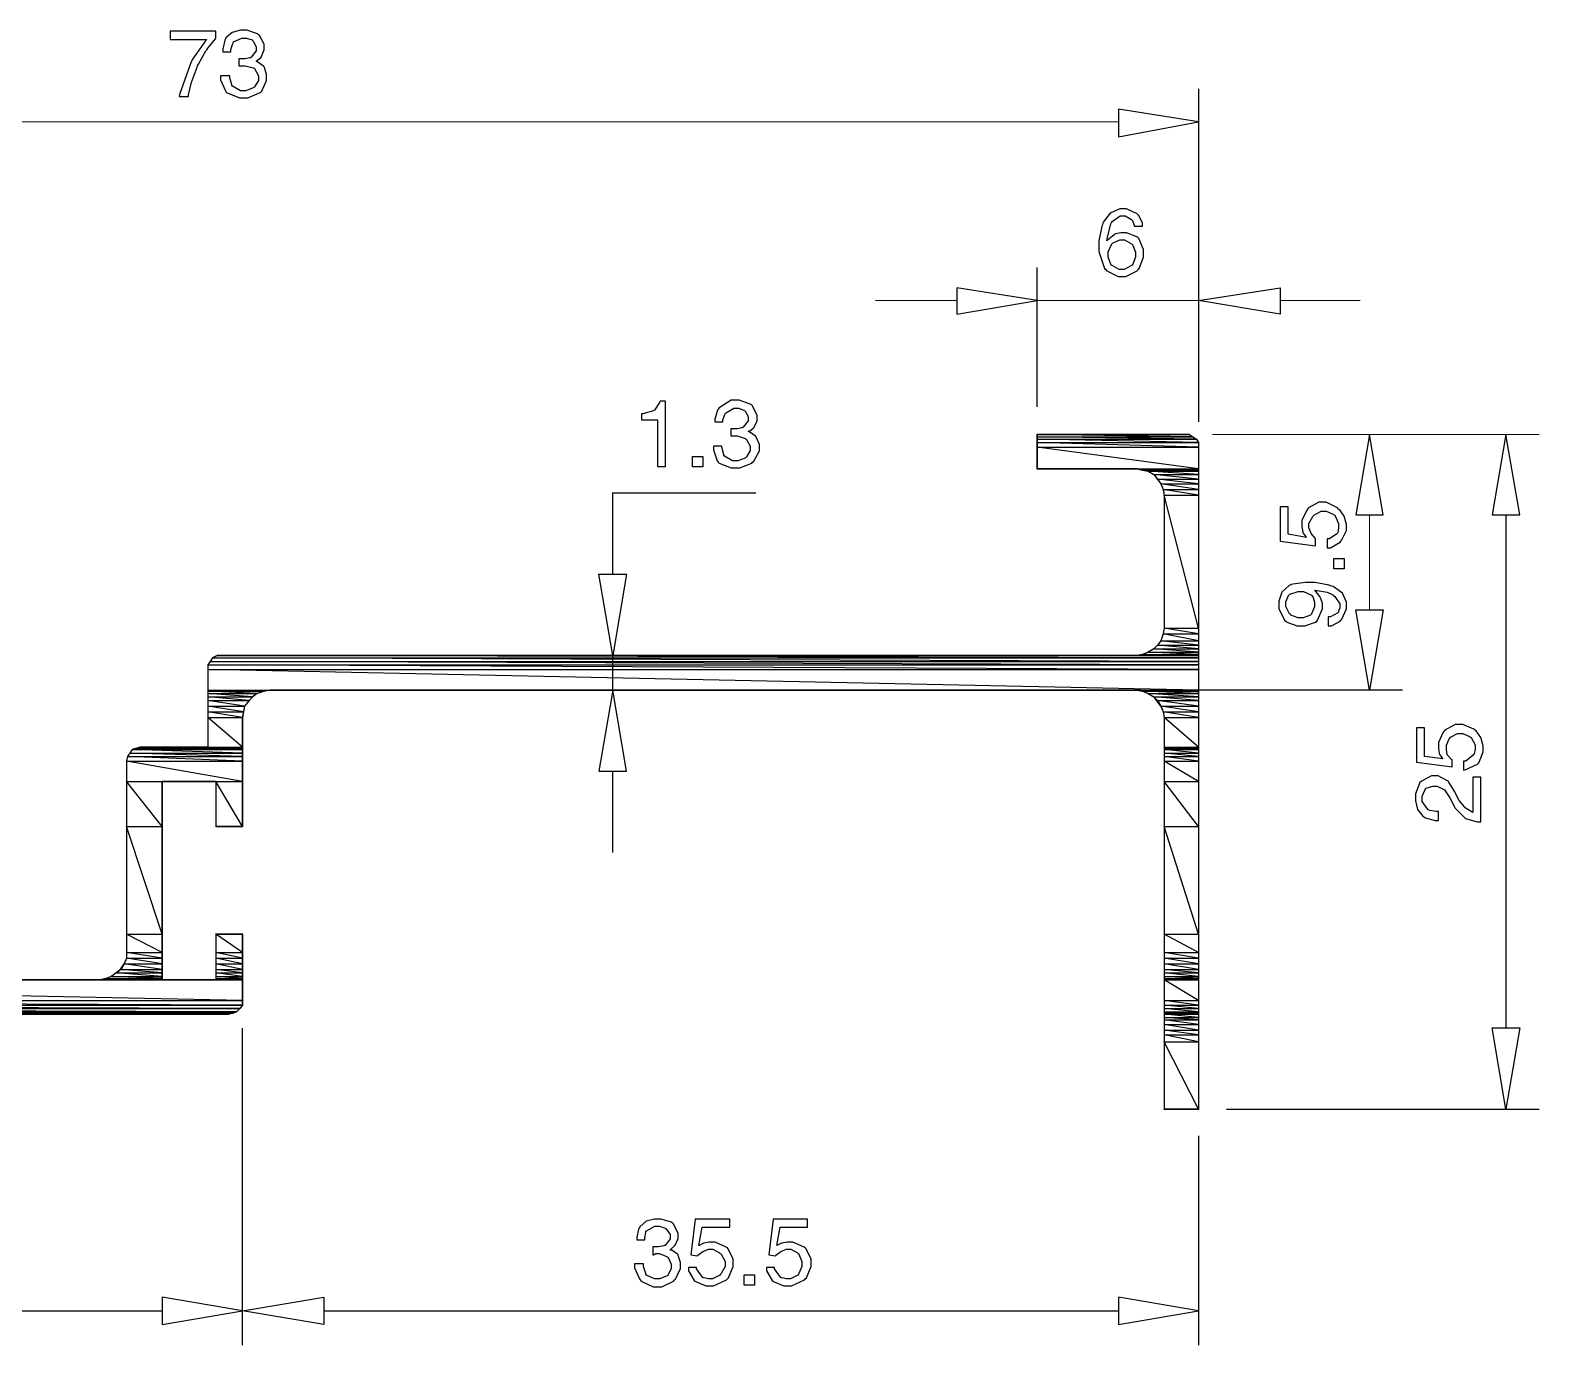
# Model space of a CAD drawing. Extents: x 0 to 8.2, y 0 to 11.7.
# Drawn here: x 2.401 to 4.598, y 2.13 to 4.046 of the extents above; entities that cross this region are included whole.
import ezdxf

# ---------------------------------------------------------------- set-up
doc = ezdxf.new("R2010")
doc.units = 0
doc.layers.get('0').update_dxf_attribs({"linetype": 'CONTINUOUS'})

msp = doc.modelspace()

# ---------------------------------------------------------------- linework, layer by layer
at = {"color": 0}
for points in [[(2.60428, 4.0446), (2.60428, 4.03282), (2.65771, 4.03282), (2.65603, 4.03076), (2.63926, 4.00743), (2.63758, 4.0045), (2.6351, 3.99994), (2.61843, 3.9541), (2.61762, 3.94949), (2.63092, 3.94949), (2.63129, 3.95199), (2.63553, 3.97032), (2.63596, 3.97114), (2.63633, 3.97282), (2.6435, 3.9924), (2.64438, 3.99447), (2.64561, 3.99658), (2.65647, 4.01617), (2.65771, 4.01779), (2.65935, 4.01992), (2.67019, 4.03369), (2.67106, 4.0345), (2.67106, 4.0446), (2.60428, 4.0446)], [(2.71115, 3.94781), (2.71739, 3.94781), (2.73449, 3.95492), (2.73617, 3.95617), (2.73779, 3.95742), (2.74447, 3.97271), (2.74447, 3.97781), (2.74447, 3.98161), (2.74197, 3.99203), (2.74115, 3.99283), (2.74029, 3.99371), (2.73074, 4.00076), (2.72949, 4.00114), (2.73031, 4.00157), (2.73574, 4.00575), (2.73617, 4.00613), (2.73699, 4.007), (2.74115, 4.01764), (2.74115, 4.02115), (2.74115, 4.02576), (2.73443, 4.03836), (2.73281, 4.03961), (2.73156, 4.04085), (2.71625, 4.04622), (2.71115, 4.04622), (2.70697, 4.04622), (2.69456, 4.04269), (2.6856, 4.03494), (2.68435, 4.03282), (2.68392, 4.03157), (2.68104, 4.01878), (2.68104, 4.01449), (2.69271, 4.01449), (2.69271, 4.01785), (2.69558, 4.02701), (2.69601, 4.02783), (2.6964, 4.02908), (2.70871, 4.0345), (2.71283, 4.0345), (2.71571, 4.0345), (2.72364, 4.03201), (2.7245, 4.03114), (2.72532, 4.03033), (2.72949, 4.02219), (2.72949, 4.01947), (2.72949, 4.01617), (2.72239, 4.007), (2.72114, 4.00613), (2.72026, 4.00575), (2.71343, 4.0045), (2.71115, 4.0045), (2.71029, 4.0045), (2.70779, 4.0045), (2.70779, 4.0045), (2.70692, 4.0045), (2.70497, 4.0045), (2.70437, 4.0045), (2.70437, 3.99447), (2.70437, 3.99447), (2.70606, 3.99447), (2.70606, 3.99447), (2.70688, 3.99447), (2.70882, 3.99447), (2.70947, 3.99447), (2.7136, 3.99447), (2.72526, 3.9916), (2.72613, 3.99115), (2.72694, 3.99035), (2.73281, 3.97971), (2.73281, 3.97613), (2.73281, 3.97282), (2.72738, 3.96371), (2.72613, 3.96283), (2.72526, 3.96203), (2.71468, 3.95779), (2.71115, 3.95779), (2.70692, 3.95779), (2.69521, 3.9649), (2.69439, 3.96615), (2.69396, 3.96701), (2.69103, 3.9764), (2.69103, 3.97949), (2.67774, 3.97949), (2.67774, 3.97368), (2.68479, 3.95785), (2.68604, 3.95617), (2.68728, 3.95492), (2.70518, 3.94781), (2.71115, 3.94781)], [(3.98492, 3.93104), (3.98492, 3.89106), (4.10167, 3.91271), (3.98492, 3.93104)], [(3.99154, 3.78592), (3.98682, 3.78592), (3.97271, 3.77989), (3.96272, 3.76639), (3.96149, 3.76258), (3.96061, 3.76053), (3.95643, 3.73953), (3.95643, 3.73247), (3.95643, 3.72374), (3.96479, 3.69917), (3.96647, 3.69749), (3.9681, 3.69586), (3.98443, 3.6875), (3.9899, 3.6875), (3.99571, 3.6875), (4.01199, 3.69586), (4.01324, 3.69749), (4.01486, 3.69917), (4.02154, 3.71544), (4.02154, 3.72081), (4.02154, 3.72667), (4.01449, 3.74289), (4.01324, 3.74414), (4.01156, 3.74544), (3.99653, 3.75082), (3.99154, 3.75082), (3.98861, 3.75082), (3.98063, 3.74962), (3.97982, 3.74918), (3.97851, 3.74837), (3.96892, 3.7404), (3.9681, 3.73915), (3.96847, 3.74208), (3.9739, 3.76426), (3.97478, 3.76594), (3.97601, 3.76764), (3.98763, 3.77593), (3.99154, 3.77593), (3.99485, 3.77593), (4.00401, 3.77051), (4.00489, 3.76926), (4.00526, 3.76888), (4.00782, 3.76172), (4.00825, 3.76085), (4.01992, 3.76085), (4.01992, 3.76508), (4.01449, 3.77636), (4.01324, 3.77761), (4.01237, 3.77886), (3.99675, 3.78592), (3.99154, 3.78592)], [(3.9899, 3.69749), (3.98611, 3.69749), (3.97601, 3.70335), (3.97478, 3.70415), (3.9739, 3.7054), (3.96978, 3.71576), (3.96978, 3.71918), (3.96978, 3.72336), (3.97521, 3.73503), (3.97646, 3.73583), (3.97726, 3.73671), (3.98671, 3.74083), (3.9899, 3.74083), (3.99365, 3.74083), (4.00401, 3.73503), (4.00489, 3.73415), (4.00569, 3.73292), (4.00988, 3.72265), (4.00988, 3.71918), (4.00988, 3.71544), (4.00569, 3.7054), (4.00489, 3.70415), (4.00401, 3.70335), (3.99343, 3.69749), (3.9899, 3.69749)], [(3.74946, 3.67085), (3.74946, 3.63238), (3.86637, 3.6524), (3.74946, 3.67085)], [(4.22021, 3.67085), (4.22021, 3.63238), (4.10167, 3.6524), (4.22021, 3.67085)], [(3.31375, 3.47885), (3.31375, 3.41054), (3.32542, 3.41054), (3.32542, 3.50564), (3.31706, 3.50564), (3.31662, 3.50401), (3.30957, 3.49274), (3.30875, 3.49229), (3.30789, 3.49192), (3.29249, 3.48762), (3.29042, 3.48719), (3.29042, 3.47885), (3.31375, 3.47885)], [(3.42731, 3.40886), (3.43354, 3.40886), (3.45101, 3.41558), (3.45231, 3.41721), (3.45394, 3.41846), (3.46229, 3.43375), (3.46229, 3.43886), (3.46229, 3.4426), (3.45811, 3.45258), (3.45731, 3.45383), (3.45643, 3.45469), (3.44689, 3.46181), (3.44564, 3.46218), (3.44769, 3.46218), (3.45307, 3.46636), (3.45394, 3.46718), (3.45475, 3.46804), (3.45899, 3.47743), (3.45899, 3.48053), (3.45899, 3.48557), (3.45188, 3.4994), (3.45063, 3.50065), (3.44894, 3.50151), (3.43267, 3.50726), (3.42731, 3.50726), (3.42101, 3.50726), (3.40343, 3.4961), (3.40218, 3.49397), (3.40132, 3.49274), (3.39719, 3.47987), (3.39719, 3.47553), (3.40896, 3.47553), (3.40896, 3.47846), (3.41183, 3.48639), (3.41228, 3.48719), (3.41308, 3.4885), (3.42497, 3.49561), (3.42899, 3.49561), (3.43186, 3.49561), (3.43978, 3.49274), (3.44065, 3.49229), (3.44146, 3.49149), (3.44564, 3.48329), (3.44564, 3.48053), (3.44564, 3.47721), (3.43853, 3.46804), (3.43728, 3.46718), (3.43685, 3.46679), (3.42969, 3.4655), (3.42731, 3.4655), (3.42643, 3.4655), (3.42453, 3.4655), (3.42393, 3.4655), (3.42393, 3.4655), (3.42144, 3.4655), (3.42063, 3.4655), (3.42063, 3.45551), (3.42144, 3.45551), (3.42329, 3.45551), (3.42393, 3.45551), (3.42393, 3.45551), (3.42563, 3.45551), (3.42563, 3.45551), (3.42974, 3.45551), (3.4414, 3.45139), (3.44228, 3.45053), (3.44353, 3.45014), (3.44894, 3.44043), (3.44894, 3.43718), (3.44894, 3.43386), (3.44353, 3.42469), (3.44228, 3.42383), (3.4414, 3.42301), (3.43083, 3.41883), (3.42731, 3.41883), (3.42312, 3.41883), (3.41146, 3.42594), (3.41064, 3.42719), (3.41021, 3.42763), (3.40761, 3.43892), (3.40717, 3.44054), (3.39551, 3.44054), (3.39551, 3.43474), (3.40093, 3.41889), (3.40218, 3.41721), (3.40343, 3.41558), (3.42133, 3.40886), (3.42731, 3.40886)], [(3.86637, 3.45719), (4.08165, 3.45719), (3.86637, 3.45719)], [(3.86637, 3.45719), (3.86637, 3.45719), (4.08832, 3.45719), (3.86637, 3.45719)], [(3.86637, 3.45719), (4.08165, 3.45719), (4.08832, 3.45719), (3.86637, 3.45719)], [(3.86637, 3.45719), (3.86637, 3.45383), (4.09332, 3.45383), (3.86637, 3.45719)], [(3.86637, 3.45719), (4.08832, 3.45719), (4.09332, 3.45383), (3.86637, 3.45719)], [(3.86637, 3.45383), (3.86637, 3.45053), (4.09831, 3.45053), (3.86637, 3.45383)], [(3.86637, 3.45383), (4.09332, 3.45383), (4.09831, 3.45053), (3.86637, 3.45383)], [(3.86637, 3.45053), (3.86637, 3.44553), (4.10167, 3.44553), (3.86637, 3.45053)], [(3.86637, 3.45053), (4.09831, 3.45053), (4.10167, 3.44553), (3.86637, 3.45053)], [(4.3304, 3.34044), (4.3705, 3.34044), (4.35042, 3.45719), (4.3304, 3.34044)], [(4.52908, 3.34044), (4.56917, 3.34044), (4.54904, 3.45719), (4.52908, 3.34044)], [(3.86637, 3.44553), (3.86637, 3.43886), (4.10167, 3.43886), (3.86637, 3.44553)], [(3.86637, 3.44553), (4.10167, 3.44553), (4.10167, 3.43886), (3.86637, 3.44553)], [(3.86637, 3.43886), (3.86637, 3.40717), (4.10167, 3.40717), (3.86637, 3.43886)], [(3.86637, 3.43886), (4.10167, 3.43886), (4.10167, 3.40717), (3.86637, 3.43886)], [(3.36501, 3.42503), (3.37999, 3.42503), (3.37999, 3.41), (3.36501, 3.41), (3.36501, 3.42503)], [(3.86637, 3.40717), (4.01156, 3.40717), (3.86637, 3.40717)], [(4.01156, 3.40717), (4.01992, 3.40554), (4.10167, 3.40554), (4.01156, 3.40717)], [(4.01156, 3.40717), (4.10167, 3.40717), (4.10167, 3.40554), (4.01156, 3.40717)], [(4.01992, 3.40554), (4.02821, 3.40386), (4.10167, 3.40386), (4.01992, 3.40554)], [(4.01992, 3.40554), (4.10167, 3.40554), (4.10167, 3.40386), (4.01992, 3.40554)], [(4.02821, 3.40386), (4.03657, 3.39887), (4.10167, 3.39887), (4.02821, 3.40386)], [(4.02821, 3.40386), (4.10167, 3.40386), (4.10167, 3.39887), (4.02821, 3.40386)], [(4.03657, 3.39887), (4.04156, 3.39208), (4.10167, 3.39208), (4.03657, 3.39887)], [(4.03657, 3.39887), (4.10167, 3.39887), (4.10167, 3.39208), (4.03657, 3.39887)], [(4.04156, 3.39208), (4.04665, 3.38542), (4.10167, 3.38542), (4.04156, 3.39208)], [(4.04156, 3.39208), (4.10167, 3.39208), (4.10167, 3.38542), (4.04156, 3.39208)], [(4.04665, 3.38542), (4.05003, 3.37706), (4.10167, 3.37706), (4.04665, 3.38542)], [(4.04665, 3.38542), (4.10167, 3.38542), (4.10167, 3.37706), (4.04665, 3.38542)], [(4.05003, 3.37706), (4.05165, 3.36876), (4.10167, 3.36876), (4.05003, 3.37706)], [(4.05003, 3.37706), (4.10167, 3.37706), (4.10167, 3.36876), (4.05003, 3.37706)], [(4.05165, 3.36876), (4.05165, 3.17518), (4.10167, 3.17518), (4.05165, 3.36876)], [(4.05165, 3.36876), (4.10167, 3.36876), (4.10167, 3.17518), (4.05165, 3.36876)], [(4.28863, 3.29199), (4.29362, 3.29199), (4.30789, 3.30035), (4.30875, 3.30197), (4.31, 3.30371), (4.31706, 3.31754), (4.31706, 3.3221), (4.31706, 3.32622), (4.31369, 3.33854), (4.30701, 3.3475), (4.30539, 3.34874), (4.30371, 3.35042), (4.28738, 3.35872), (4.28196, 3.35872), (4.27653, 3.35872), (4.26156, 3.35042), (4.26031, 3.34874), (4.25906, 3.34711), (4.25196, 3.33214), (4.25196, 3.3271), (4.25196, 3.32379), (4.25319, 3.31461), (4.25364, 3.31375), (4.25401, 3.31338), (4.25819, 3.30794), (4.25863, 3.30707), (4.23188, 3.31207), (4.23188, 3.35211), (4.22021, 3.35211), (4.22021, 3.30197), (4.27197, 3.29531), (4.27197, 3.30539), (4.27111, 3.30626), (4.26568, 3.31293), (4.26531, 3.31375), (4.26486, 3.31461), (4.26199, 3.32146), (4.26199, 3.32374), (4.26199, 3.32753), (4.26779, 3.33794), (4.26867, 3.33876), (4.26947, 3.34), (4.28006, 3.34543), (4.28364, 3.34543), (4.28738, 3.34543), (4.29736, 3.34131), (4.29867, 3.34044), (4.29992, 3.33963), (4.30539, 3.32775), (4.30539, 3.32374), (4.30539, 3.32124), (4.30414, 3.31461), (4.30376, 3.31375), (4.3029, 3.3125), (4.29215, 3.30539), (4.28863, 3.30539), (4.28863, 3.29199)], [(4.29833, 3.27669), (4.31332, 3.27669), (4.31332, 3.26167), (4.29833, 3.26167), (4.29833, 3.27669)], [(3.22863, 3.25364), (3.26867, 3.25364), (3.24864, 3.13519), (3.22863, 3.25364)], [(4.29031, 3.17854), (4.29492, 3.17854), (4.30751, 3.1856), (4.30875, 3.18685), (4.31, 3.18815), (4.31706, 3.20344), (4.31706, 3.20856), (4.31706, 3.21294), (4.31099, 3.22597), (4.29736, 3.23574), (4.29362, 3.23699), (4.2915, 3.23785), (4.27061, 3.24197), (4.26367, 3.24197), (4.257, 3.24197), (4.23861, 3.23953), (4.23699, 3.23867), (4.23361, 3.23742), (4.22271, 3.22765), (4.21853, 3.21463), (4.21853, 3.21024), (4.21853, 3.204), (4.22683, 3.1869), (4.22851, 3.18522), (4.23014, 3.18397), (4.24528, 3.17854), (4.25032, 3.17854), (4.25613, 3.17854), (4.27197, 3.18397), (4.27365, 3.18522), (4.2749, 3.1869), (4.28196, 3.20318), (4.28196, 3.20856), (4.28196, 3.21153), (4.27903, 3.21951), (4.27865, 3.22032), (4.27821, 3.22157), (4.27111, 3.22993), (4.27029, 3.23031), (4.27403, 3.22993), (4.28885, 3.22743), (4.29779, 3.22325), (4.29867, 3.222), (4.29992, 3.22119), (4.30707, 3.21044), (4.30707, 3.20688), (4.30707, 3.20481), (4.30539, 3.20014), (4.30539, 3.19857), (4.30453, 3.19732), (4.29383, 3.19189), (4.29031, 3.19189), (4.29031, 3.17854)], [(4.27029, 3.21024), (4.27029, 3.20649), (4.26611, 3.19607), (4.26531, 3.19521), (4.26443, 3.19439), (4.25385, 3.19021), (4.25032, 3.19021), (4.24653, 3.19021), (4.23606, 3.19439), (4.23519, 3.19521), (4.23394, 3.19607), (4.22851, 3.20671), (4.22851, 3.21024), (4.22851, 3.2136), (4.23269, 3.22282), (4.23356, 3.22364), (4.23438, 3.2245), (4.24631, 3.22863), (4.25032, 3.22863), (4.25444, 3.22863), (4.26611, 3.22325), (4.26699, 3.222), (4.26779, 3.22119), (4.27029, 3.213), (4.27029, 3.21024)], [(4.3304, 3.20188), (4.3705, 3.20188), (4.35042, 3.08512), (4.3304, 3.20188)], [(4.05003, 3.16689), (4.04665, 3.1569), (4.10167, 3.1569), (4.05003, 3.16689)], [(4.05165, 3.17518), (4.05003, 3.16689), (4.10167, 3.16689), (4.05165, 3.17518)], [(4.05003, 3.16689), (4.10167, 3.16689), (4.10167, 3.1569), (4.05003, 3.16689)], [(4.05165, 3.17518), (4.10167, 3.17518), (4.10167, 3.16689), (4.05165, 3.17518)], [(4.03657, 3.14518), (4.02821, 3.14019), (4.10167, 3.14019), (4.03657, 3.14518)], [(4.04156, 3.15022), (4.03657, 3.14518), (4.10167, 3.14518), (4.04156, 3.15022)], [(4.03657, 3.14518), (4.10167, 3.14518), (4.10167, 3.14019), (4.03657, 3.14518)], [(4.04665, 3.1569), (4.04156, 3.15022), (4.10167, 3.15022), (4.04665, 3.1569)], [(4.04156, 3.15022), (4.10167, 3.15022), (4.10167, 3.14518), (4.04156, 3.15022)], [(4.04665, 3.1569), (4.10167, 3.1569), (4.10167, 3.15022), (4.04665, 3.1569)], [(2.66271, 3.1269), (2.6594, 3.12185), (4.10167, 3.12185), (2.66271, 3.1269)], [(2.6594, 3.12185), (2.6594, 3.11513), (4.10167, 3.11513), (2.6594, 3.12185)], [(2.6594, 3.12185), (4.10167, 3.12185), (4.10167, 3.11513), (2.6594, 3.12185)], [(2.66601, 3.13189), (2.66271, 3.1269), (4.10167, 3.1269), (2.66601, 3.13189)], [(2.66271, 3.1269), (4.10167, 3.1269), (4.10167, 3.12185), (2.66271, 3.1269)], [(2.67269, 3.13519), (2.66601, 3.13189), (4.10167, 3.13189), (2.67269, 3.13519)], [(2.66601, 3.13189), (4.10167, 3.13189), (4.10167, 3.1269), (2.66601, 3.13189)], [(2.67936, 3.13519), (2.67269, 3.13519), (4.10167, 3.13519), (2.67936, 3.13519)], [(2.67269, 3.13519), (4.10167, 3.13519), (4.10167, 3.13189), (2.67269, 3.13519)], [(2.67936, 3.13519), (4.01156, 3.13519), (2.67936, 3.13519)], [(2.67936, 3.13519), (4.10167, 3.13519), (4.10167, 3.13519), (2.67936, 3.13519)], [(4.01992, 3.13687), (4.01156, 3.13519), (4.10167, 3.13519), (4.01992, 3.13687)], [(4.02821, 3.14019), (4.01992, 3.13687), (4.10167, 3.13687), (4.02821, 3.14019)], [(4.01992, 3.13687), (4.10167, 3.13687), (4.10167, 3.13519), (4.01992, 3.13687)], [(4.02821, 3.14019), (4.10167, 3.14019), (4.10167, 3.13687), (4.02821, 3.14019)], [(2.6594, 3.11513), (2.6594, 3.08512), (4.10167, 3.08512), (2.6594, 3.11513)], [(2.6594, 3.11513), (4.10167, 3.11513), (4.10167, 3.08512), (2.6594, 3.11513)], [(2.6594, 3.08512), (2.6594, 3.08344), (2.74115, 3.08344), (2.6594, 3.08512)], [(2.6594, 3.08512), (2.74946, 3.08512), (2.74115, 3.08344), (2.6594, 3.08512)], [(2.6594, 3.08344), (2.6594, 3.08008), (2.73113, 3.08008), (2.6594, 3.08344)], [(2.6594, 3.08344), (2.74115, 3.08344), (2.73113, 3.08008), (2.6594, 3.08344)], [(2.6594, 3.08008), (2.6594, 3.07508), (2.7245, 3.07508), (2.6594, 3.08008)], [(2.6594, 3.08008), (2.73113, 3.08008), (2.7245, 3.07508), (2.6594, 3.08008)], [(2.74946, 3.08512), (4.01156, 3.08512), (2.74946, 3.08512)], [(3.22863, 2.96669), (3.26867, 2.96669), (3.24864, 3.08512), (3.22863, 2.96669)], [(4.01156, 3.08512), (4.01992, 3.08344), (4.10167, 3.08344), (4.01156, 3.08512)], [(4.01156, 3.08512), (4.10167, 3.08512), (4.10167, 3.08344), (4.01156, 3.08512)], [(4.01992, 3.08344), (4.02821, 3.08008), (4.10167, 3.08008), (4.01992, 3.08344)], [(4.01992, 3.08344), (4.10167, 3.08344), (4.10167, 3.08008), (4.01992, 3.08344)], [(4.02821, 3.08008), (4.03657, 3.07508), (4.10167, 3.07508), (4.02821, 3.08008)], [(4.02821, 3.08008), (4.10167, 3.08008), (4.10167, 3.07508), (4.02821, 3.08008)], [(2.6594, 3.07508), (2.6594, 3.0701), (2.71946, 3.0701), (2.6594, 3.07508)], [(2.6594, 3.07508), (2.7245, 3.07508), (2.71946, 3.0701), (2.6594, 3.07508)], [(2.6594, 3.0701), (2.6594, 3.06179), (2.71283, 3.06179), (2.6594, 3.0701)], [(2.6594, 3.0701), (2.71946, 3.0701), (2.71283, 3.06179), (2.6594, 3.0701)], [(2.6594, 3.06179), (2.6594, 3.05344), (2.71115, 3.05344), (2.6594, 3.06179)], [(2.6594, 3.06179), (2.71283, 3.06179), (2.71115, 3.05344), (2.6594, 3.06179)], [(4.03657, 3.07508), (4.04156, 3.0701), (4.10167, 3.0701), (4.03657, 3.07508)], [(4.03657, 3.07508), (4.10167, 3.07508), (4.10167, 3.0701), (4.03657, 3.07508)], [(4.04156, 3.0701), (4.04665, 3.06179), (4.10167, 3.06179), (4.04156, 3.0701)], [(4.04156, 3.0701), (4.10167, 3.0701), (4.10167, 3.06179), (4.04156, 3.0701)], [(4.04665, 3.06179), (4.05003, 3.05344), (4.10167, 3.05344), (4.04665, 3.06179)], [(4.04665, 3.06179), (4.10167, 3.06179), (4.10167, 3.05344), (4.04665, 3.06179)], [(2.6594, 3.05344), (2.6594, 3.04508), (2.70947, 3.04508), (2.6594, 3.05344)], [(2.6594, 3.05344), (2.71115, 3.05344), (2.70947, 3.04508), (2.6594, 3.05344)], [(2.6594, 3.04508), (2.6594, 3.00168), (2.70947, 3.00168), (2.6594, 3.04508)], [(2.6594, 3.04508), (2.70947, 3.04508), (2.70947, 3.00168), (2.6594, 3.04508)], [(4.05003, 3.05344), (4.05165, 3.04508), (4.10167, 3.04508), (4.05003, 3.05344)], [(4.05003, 3.05344), (4.10167, 3.05344), (4.10167, 3.04508), (4.05003, 3.05344)], [(4.05165, 3.04508), (4.05165, 3.00168), (4.10167, 3.00168), (4.05165, 3.04508)], [(4.05165, 3.04508), (4.10167, 3.04508), (4.10167, 3.00168), (4.05165, 3.04508)], [(4.48731, 2.96832), (4.48981, 2.96875), (4.50782, 2.97711), (4.50906, 2.97835), (4.50988, 2.98004), (4.51574, 2.99501), (4.51574, 3), (4.51574, 3.00396), (4.51237, 3.01585), (4.50569, 3.02544), (4.50407, 3.02669), (4.50239, 3.028), (4.48606, 3.0351), (4.48063, 3.0351), (4.47521, 3.0351), (4.46024, 3.02675), (4.45899, 3.02501), (4.45768, 3.02376), (4.45063, 3.00846), (4.45063, 3.00331), (4.45063, 3.00043), (4.45188, 2.99251), (4.45231, 2.99164), (4.45269, 2.99083), (4.45687, 2.98546), (4.45731, 2.98503), (4.43061, 2.98833), (4.43061, 3.03011), (4.41883, 3.03011), (4.41883, 2.97999), (4.47065, 2.97331), (4.47065, 2.98335), (4.46978, 2.98378), (4.46436, 2.98964), (4.46397, 2.99001), (4.46354, 2.99089), (4.46229, 2.99903), (4.46229, 3.00168), (4.46229, 3.00504), (4.46642, 3.01417), (4.46729, 3.01497), (4.4681, 3.01628), (4.47874, 3.02165), (4.48232, 3.02165), (4.48606, 3.02165), (4.49615, 3.01753), (4.4974, 3.01665), (4.49864, 3.01585), (4.50407, 3.00526), (4.50407, 3.00168), (4.50407, 2.99918), (4.50276, 2.99208), (4.50239, 2.99164), (4.50151, 2.99001), (4.49083, 2.98167), (4.48731, 2.98167), (4.48731, 2.96832)], [(2.54585, 2.99333), (2.54249, 2.98833), (2.70947, 2.98833), (2.54585, 2.99333)], [(2.54915, 2.99832), (2.54585, 2.99333), (2.70947, 2.99333), (2.54915, 2.99832)], [(2.54585, 2.99333), (2.70947, 2.99333), (2.70947, 2.98833), (2.54585, 2.99333)], [(2.55414, 3), (2.54915, 2.99832), (2.70947, 2.99832), (2.55414, 3)], [(2.54915, 2.99832), (2.70947, 2.99832), (2.70947, 2.99333), (2.54915, 2.99832)], [(2.56082, 3.00168), (2.55414, 3), (2.70947, 3), (2.56082, 3.00168)], [(2.55414, 3), (2.70947, 3), (2.70947, 2.99832), (2.55414, 3)], [(2.56082, 3.00168), (2.6594, 3.00168), (2.56082, 3.00168)], [(2.56082, 3.00168), (2.70947, 3.00168), (2.70947, 3), (2.56082, 3.00168)], [(4.05165, 3.00168), (4.05165, 3), (4.10167, 3), (4.05165, 3.00168)], [(4.05165, 3.00168), (4.10167, 3.00168), (4.10167, 3), (4.05165, 3.00168)], [(4.05165, 3), (4.05165, 2.99832), (4.10167, 2.99832), (4.05165, 3)], [(4.05165, 3), (4.10167, 3), (4.10167, 2.99832), (4.05165, 3)], [(4.05165, 2.99832), (4.05165, 2.99333), (4.10167, 2.99333), (4.05165, 2.99832)], [(4.05165, 2.99832), (4.10167, 2.99832), (4.10167, 2.99333), (4.05165, 2.99832)], [(4.05165, 2.99333), (4.05165, 2.98833), (4.10167, 2.98833), (4.05165, 2.99333)], [(4.05165, 2.99333), (4.10167, 2.99333), (4.10167, 2.98833), (4.05165, 2.99333)], [(2.54249, 2.98833), (2.54085, 2.98167), (2.70947, 2.98167), (2.54249, 2.98833)], [(2.54085, 2.98167), (2.54085, 2.95167), (2.70947, 2.95167), (2.54085, 2.98167)], [(2.54085, 2.98167), (2.70947, 2.98167), (2.70947, 2.95167), (2.54085, 2.98167)], [(2.54249, 2.98833), (2.70947, 2.98833), (2.70947, 2.98167), (2.54249, 2.98833)], [(4.05165, 2.98833), (4.05165, 2.98167), (4.10167, 2.98167), (4.05165, 2.98833)], [(4.05165, 2.98833), (4.10167, 2.98833), (4.10167, 2.98167), (4.05165, 2.98833)], [(4.05165, 2.98167), (4.05165, 2.95167), (4.10167, 2.95167), (4.05165, 2.98167)], [(4.05165, 2.98167), (4.10167, 2.98167), (4.10167, 2.95167), (4.05165, 2.98167)], [(2.54085, 2.95167), (2.54085, 2.88656), (2.59261, 2.88656), (2.54085, 2.95167)], [(2.54085, 2.95167), (2.59261, 2.95167), (2.59261, 2.88656), (2.54085, 2.95167)], [(2.59261, 2.95167), (2.67106, 2.95167), (2.59261, 2.95167)], [(2.67106, 2.95167), (2.67106, 2.88656), (2.70947, 2.88656), (2.67106, 2.95167)], [(2.67106, 2.95167), (2.70947, 2.95167), (2.70947, 2.88656), (2.67106, 2.95167)], [(4.05165, 2.95167), (4.05165, 2.88656), (4.10167, 2.88656), (4.05165, 2.95167)], [(4.05165, 2.95167), (4.10167, 2.95167), (4.10167, 2.88656), (4.05165, 2.95167)], [(4.51237, 2.89324), (4.51237, 2.95833), (4.50071, 2.95833), (4.50071, 2.90657), (4.49983, 2.90701), (4.48981, 2.91363), (4.48893, 2.91488), (4.48807, 2.91531), (4.48144, 2.92367), (4.48063, 2.92492), (4.47564, 2.9349), (4.47478, 2.93664), (4.46599, 2.95085), (4.4656, 2.95167), (4.46392, 2.9529), (4.45019, 2.96001), (4.44564, 2.96001), (4.4406, 2.96001), (4.42719, 2.9529), (4.42551, 2.95167), (4.42383, 2.95042), (4.41721, 2.93381), (4.41721, 2.92822), (4.41721, 2.92393), (4.42008, 2.91097), (4.42806, 2.90115), (4.43061, 2.8999), (4.43186, 2.89908), (4.4459, 2.89492), (4.45063, 2.89492), (4.45063, 2.90821), (4.44726, 2.90821), (4.4381, 2.9095), (4.43728, 2.90989), (4.4356, 2.91075), (4.42719, 2.92264), (4.42719, 2.92654), (4.42719, 2.93033), (4.43143, 2.94043), (4.43229, 2.94168), (4.43311, 2.94211), (4.44249, 2.94499), (4.44564, 2.94499), (4.44894, 2.94499), (4.45768, 2.94086), (4.45899, 2.94), (4.45936, 2.93961), (4.46642, 2.92947), (4.46729, 2.92822), (4.47396, 2.91488), (4.47521, 2.91282), (4.48936, 2.89908), (4.49061, 2.89822), (4.49229, 2.8974), (4.50732, 2.89324), (4.51237, 2.89324)], [(2.54085, 2.88656), (2.54085, 2.72971), (2.59261, 2.72971), (2.54085, 2.88656)], [(2.54085, 2.88656), (2.59261, 2.88656), (2.59261, 2.72971), (2.54085, 2.88656)], [(2.67106, 2.88656), (2.70947, 2.88656), (2.67106, 2.88656)], [(4.05165, 2.88656), (4.05165, 2.72971), (4.10167, 2.72971), (4.05165, 2.88656)], [(4.05165, 2.88656), (4.10167, 2.88656), (4.10167, 2.72971), (4.05165, 2.88656)], [(2.54085, 2.72971), (2.54085, 2.70301), (2.59261, 2.70301), (2.54085, 2.72971)], [(2.54085, 2.72971), (2.59261, 2.72971), (2.59261, 2.70301), (2.54085, 2.72971)], [(2.67106, 2.72971), (2.70947, 2.72971), (2.67106, 2.72971)], [(2.67106, 2.72971), (2.67106, 2.70301), (2.70947, 2.70301), (2.67106, 2.72971)], [(2.67106, 2.72971), (2.70947, 2.72971), (2.70947, 2.70301), (2.67106, 2.72971)], [(4.05165, 2.72971), (4.05165, 2.70301), (4.10167, 2.70301), (4.05165, 2.72971)], [(4.05165, 2.72971), (4.10167, 2.72971), (4.10167, 2.70301), (4.05165, 2.72971)], [(2.53749, 2.68636), (2.5325, 2.678), (2.59261, 2.678), (2.53749, 2.68636)], [(2.54085, 2.69467), (2.53749, 2.68636), (2.59261, 2.68636), (2.54085, 2.69467)], [(2.53749, 2.68636), (2.59261, 2.68636), (2.59261, 2.678), (2.53749, 2.68636)], [(2.54085, 2.70301), (2.54085, 2.69467), (2.59261, 2.69467), (2.54085, 2.70301)], [(2.54085, 2.70301), (2.59261, 2.70301), (2.59261, 2.69467), (2.54085, 2.70301)], [(2.54085, 2.69467), (2.59261, 2.69467), (2.59261, 2.68636), (2.54085, 2.69467)], [(2.67106, 2.70301), (2.67106, 2.69467), (2.70947, 2.69467), (2.67106, 2.70301)], [(2.67106, 2.70301), (2.70947, 2.70301), (2.70947, 2.69467), (2.67106, 2.70301)], [(2.67106, 2.69467), (2.67106, 2.68636), (2.70947, 2.68636), (2.67106, 2.69467)], [(2.67106, 2.69467), (2.70947, 2.69467), (2.70947, 2.68636), (2.67106, 2.69467)], [(2.67106, 2.68636), (2.67106, 2.678), (2.70947, 2.678), (2.67106, 2.68636)], [(2.67106, 2.68636), (2.70947, 2.68636), (2.70947, 2.678), (2.67106, 2.68636)], [(4.05165, 2.70301), (4.05165, 2.69467), (4.10167, 2.69467), (4.05165, 2.70301)], [(4.05165, 2.70301), (4.10167, 2.70301), (4.10167, 2.69467), (4.05165, 2.70301)], [(4.05165, 2.69467), (4.05165, 2.68636), (4.10167, 2.68636), (4.05165, 2.69467)], [(4.05165, 2.69467), (4.10167, 2.69467), (4.10167, 2.68636), (4.05165, 2.69467)], [(4.05165, 2.68636), (4.05165, 2.678), (4.10167, 2.678), (4.05165, 2.68636)], [(4.05165, 2.68636), (4.10167, 2.68636), (4.10167, 2.678), (4.05165, 2.68636)], [(1.24029, 2.66303), (1.24029, 2.63292), (2.70947, 2.63292), (1.24029, 2.66303)], [(1.24029, 2.66303), (2.70947, 2.66303), (2.70947, 2.63292), (1.24029, 2.66303)], [(1.32883, 2.66303), (2.50239, 2.66303), (1.32883, 2.66303)], [(2.51074, 2.66471), (2.50239, 2.66303), (2.59261, 2.66303), (2.51074, 2.66471)], [(2.51915, 2.66803), (2.51074, 2.66471), (2.59261, 2.66471), (2.51915, 2.66803)], [(2.51074, 2.66471), (2.59261, 2.66471), (2.59261, 2.66303), (2.51074, 2.66471)], [(2.52582, 2.67301), (2.51915, 2.66803), (2.59261, 2.66803), (2.52582, 2.67301)], [(2.51915, 2.66803), (2.59261, 2.66803), (2.59261, 2.66471), (2.51915, 2.66803)], [(2.5325, 2.678), (2.52582, 2.67301), (2.59261, 2.67301), (2.5325, 2.678)], [(2.52582, 2.67301), (2.59261, 2.67301), (2.59261, 2.66803), (2.52582, 2.67301)], [(2.5325, 2.678), (2.59261, 2.678), (2.59261, 2.67301), (2.5325, 2.678)], [(2.59261, 2.66303), (2.67106, 2.66303), (2.59261, 2.66303)], [(2.67106, 2.678), (2.67106, 2.67301), (2.70947, 2.67301), (2.67106, 2.678)], [(2.67106, 2.678), (2.70947, 2.678), (2.70947, 2.67301), (2.67106, 2.678)], [(2.67106, 2.67301), (2.67106, 2.66803), (2.70947, 2.66803), (2.67106, 2.67301)], [(2.67106, 2.67301), (2.70947, 2.67301), (2.70947, 2.66803), (2.67106, 2.67301)], [(2.67106, 2.66803), (2.67106, 2.66471), (2.70947, 2.66471), (2.67106, 2.66803)], [(2.67106, 2.66803), (2.70947, 2.66803), (2.70947, 2.66471), (2.67106, 2.66803)], [(2.67106, 2.66471), (2.67106, 2.66303), (2.70947, 2.66303), (2.67106, 2.66471)], [(2.67106, 2.66471), (2.70947, 2.66471), (2.70947, 2.66303), (2.67106, 2.66471)], [(4.05165, 2.678), (4.05165, 2.67301), (4.10167, 2.67301), (4.05165, 2.678)], [(4.05165, 2.678), (4.10167, 2.678), (4.10167, 2.67301), (4.05165, 2.678)], [(4.05165, 2.67301), (4.05165, 2.66803), (4.10167, 2.66803), (4.05165, 2.67301)], [(4.05165, 2.67301), (4.10167, 2.67301), (4.10167, 2.66803), (4.05165, 2.67301)], [(4.05165, 2.66803), (4.05165, 2.66471), (4.10167, 2.66471), (4.05165, 2.66803)], [(4.05165, 2.66803), (4.10167, 2.66803), (4.10167, 2.66471), (4.05165, 2.66803)], [(4.05165, 2.66471), (4.05165, 2.66303), (4.10167, 2.66303), (4.05165, 2.66471)], [(4.05165, 2.66471), (4.10167, 2.66471), (4.10167, 2.66303), (4.05165, 2.66471)], [(4.05165, 2.66303), (4.05165, 2.63292), (4.10167, 2.63292), (4.05165, 2.66303)], [(4.05165, 2.66303), (4.10167, 2.66303), (4.10167, 2.63292), (4.05165, 2.66303)], [(1.24029, 2.63292), (1.24029, 2.62625), (2.70947, 2.62625), (1.24029, 2.63292)], [(1.24029, 2.63292), (2.70947, 2.63292), (2.70947, 2.62625), (1.24029, 2.63292)], [(1.24029, 2.62625), (1.24029, 2.62125), (2.70606, 2.62125), (1.24029, 2.62625)], [(1.24029, 2.62625), (2.70947, 2.62625), (2.70606, 2.62125), (1.24029, 2.62625)], [(1.24029, 2.62125), (1.24029, 2.61626), (2.70107, 2.61626), (1.24029, 2.62125)], [(1.24029, 2.62125), (2.70606, 2.62125), (2.70107, 2.61626), (1.24029, 2.62125)], [(1.24029, 2.61626), (1.24029, 2.61458), (2.69601, 2.61458), (1.24029, 2.61626)], [(1.24029, 2.61626), (2.70107, 2.61626), (2.69601, 2.61458), (1.24029, 2.61626)], [(4.05165, 2.63292), (4.05165, 2.62625), (4.10167, 2.62625), (4.05165, 2.63292)], [(4.05165, 2.63292), (4.10167, 2.63292), (4.10167, 2.62625), (4.05165, 2.63292)], [(4.05165, 2.62625), (4.05165, 2.62125), (4.10167, 2.62125), (4.05165, 2.62625)], [(4.05165, 2.62625), (4.10167, 2.62625), (4.10167, 2.62125), (4.05165, 2.62625)], [(4.05165, 2.62125), (4.05165, 2.61626), (4.10167, 2.61626), (4.05165, 2.62125)], [(4.05165, 2.62125), (4.10167, 2.62125), (4.10167, 2.61626), (4.05165, 2.62125)], [(4.05165, 2.61626), (4.05165, 2.61458), (4.10167, 2.61458), (4.05165, 2.61626)], [(4.05165, 2.61626), (4.10167, 2.61626), (4.10167, 2.61458), (4.05165, 2.61626)], [(1.24029, 2.61458), (1.24029, 2.6129), (2.6894, 2.6129), (1.24029, 2.61458)], [(1.24029, 2.61458), (2.69601, 2.61458), (2.6894, 2.6129), (1.24029, 2.61458)], [(1.32883, 2.6129), (2.6894, 2.6129), (1.32883, 2.6129)], [(4.05165, 2.61458), (4.05165, 2.6129), (4.10167, 2.6129), (4.05165, 2.61458)], [(4.05165, 2.61458), (4.10167, 2.61458), (4.10167, 2.6129), (4.05165, 2.61458)], [(4.05165, 2.6129), (4.05165, 2.6129), (4.10167, 2.6129), (4.05165, 2.6129)], [(4.05165, 2.6129), (4.10167, 2.6129), (4.10167, 2.6129), (4.05165, 2.6129)], [(4.05165, 2.6129), (4.05165, 2.60792), (4.10167, 2.60792), (4.05165, 2.6129)], [(4.05165, 2.6129), (4.10167, 2.6129), (4.10167, 2.60792), (4.05165, 2.6129)], [(4.05165, 2.60792), (4.05165, 2.6046), (4.10167, 2.6046), (4.05165, 2.60792)], [(4.05165, 2.60792), (4.10167, 2.60792), (4.10167, 2.6046), (4.05165, 2.60792)], [(4.05165, 2.6046), (4.05165, 2.59793), (4.10167, 2.59793), (4.05165, 2.6046)], [(4.05165, 2.6046), (4.10167, 2.6046), (4.10167, 2.59793), (4.05165, 2.6046)], [(4.05165, 2.59793), (4.05165, 2.58957), (4.10167, 2.58957), (4.05165, 2.59793)], [(4.05165, 2.59793), (4.10167, 2.59793), (4.10167, 2.58957), (4.05165, 2.59793)], [(4.05165, 2.58957), (4.05165, 2.5829), (4.10167, 2.5829), (4.05165, 2.58957)], [(4.05165, 2.58957), (4.10167, 2.58957), (4.10167, 2.5829), (4.05165, 2.58957)], [(4.05165, 2.5829), (4.05165, 2.57292), (4.10167, 2.57292), (4.05165, 2.5829)], [(4.05165, 2.5829), (4.10167, 2.5829), (4.10167, 2.57292), (4.05165, 2.5829)], [(4.05165, 2.57292), (4.05165, 2.47439), (4.10167, 2.47439), (4.05165, 2.57292)], [(4.05165, 2.57292), (4.10167, 2.57292), (4.10167, 2.47439), (4.05165, 2.57292)], [(4.52908, 2.59293), (4.56917, 2.59293), (4.54904, 2.47439), (4.52908, 2.59293)], [(4.05165, 2.47439), (4.10167, 2.47439), (4.05165, 2.47439)], [(3.31375, 2.21582), (3.31999, 2.21582), (3.33708, 2.22424), (3.33876, 2.22586), (3.34, 2.22711), (3.34717, 2.2424), (3.34717, 2.2475), (3.34717, 2.25125), (3.34418, 2.26124), (3.34375, 2.26247), (3.34289, 2.26335), (3.33475, 2.26915), (3.33208, 2.26915), (3.33247, 2.26958), (3.33832, 2.27501), (3.33876, 2.27582), (3.33957, 2.27669), (3.34375, 2.28608), (3.34375, 2.28917), (3.34375, 2.29422), (3.33664, 2.308), (3.33539, 2.30925), (3.33415, 2.31011), (3.31885, 2.31429), (3.31375, 2.31429), (3.30963, 2.31429), (3.29725, 2.31136), (3.28836, 2.30344), (3.28711, 2.30094), (3.28624, 2.29969), (3.28375, 2.28808), (3.28375, 2.28418), (3.29542, 2.28418), (3.29542, 2.28717), (3.29665, 2.29508), (3.2971, 2.29596), (3.2979, 2.29719), (3.30979, 2.30425), (3.31375, 2.30425), (3.31662, 2.30425), (3.32497, 2.30138), (3.32542, 2.30094), (3.32667, 2.30012), (3.33208, 2.29194), (3.33208, 2.28917), (3.33208, 2.28586), (3.32497, 2.27626), (3.32374, 2.27582), (3.32286, 2.27544), (3.31472, 2.27414), (3.31207, 2.27414), (3.31207, 2.27414), (3.31044, 2.27414), (3.31044, 2.27414), (3.30957, 2.27414), (3.30767, 2.27414), (3.30707, 2.27414), (3.30707, 2.26247), (3.30707, 2.26247), (3.30875, 2.26247), (3.30875, 2.26247), (3.30914, 2.26292), (3.31131, 2.26417), (3.31207, 2.26417), (3.31625, 2.26417), (3.32747, 2.26004), (3.32878, 2.25917), (3.32958, 2.25879), (3.33376, 2.24908), (3.33376, 2.24582), (3.33376, 2.24251), (3.32958, 2.23335), (3.32878, 2.23247), (3.3279, 2.23167), (3.31728, 2.22749), (3.31375, 2.22749), (3.30957, 2.22749), (3.2979, 2.23292), (3.2971, 2.23415), (3.29665, 2.23503), (3.29372, 2.24567), (3.29372, 2.24918), (3.28033, 2.24918), (3.28033, 2.24337), (3.28749, 2.22754), (3.28874, 2.22586), (3.28999, 2.22424), (3.30778, 2.21582), (3.31375, 2.21582)], [(3.35883, 2.24414), (3.35883, 2.23915), (3.36719, 2.22504), (3.36888, 2.22418), (3.3705, 2.22293), (3.38422, 2.2175), (3.38883, 2.2175), (3.39551, 2.2175), (3.41439, 2.22586), (3.41564, 2.22749), (3.41726, 2.22917), (3.42393, 2.24544), (3.42393, 2.25082), (3.42393, 2.25624), (3.41689, 2.27126), (3.41564, 2.27251), (3.41396, 2.27376), (3.39762, 2.28082), (3.39219, 2.28082), (3.38926, 2.28082), (3.38135, 2.27962), (3.38053, 2.27919), (3.3801, 2.27881), (3.37468, 2.27626), (3.37386, 2.27582), (3.37885, 2.30263), (3.41894, 2.30263), (3.41894, 2.31429), (3.36888, 2.31429), (3.36219, 2.26247), (3.37218, 2.26085), (3.37256, 2.26172), (3.37967, 2.26714), (3.38053, 2.26753), (3.38135, 2.26796), (3.38818, 2.27083), (3.39051, 2.27083), (3.39426, 2.27083), (3.40424, 2.2654), (3.40554, 2.26417), (3.40636, 2.26335), (3.41228, 2.25276), (3.41228, 2.24918), (3.41228, 2.24544), (3.40679, 2.2354), (3.40554, 2.23415), (3.40468, 2.23292), (3.39404, 2.22749), (3.39051, 2.22749), (3.38803, 2.22749), (3.38135, 2.22879), (3.38053, 2.22917), (3.37929, 2.23004), (3.37088, 2.24208), (3.3705, 2.24414), (3.35883, 2.24414)], [(3.47239, 2.24414), (3.47239, 2.23915), (3.48074, 2.22504), (3.48242, 2.22418), (3.48367, 2.22293), (3.49767, 2.2175), (3.50239, 2.2175), (3.50906, 2.2175), (3.52783, 2.22586), (3.52908, 2.22749), (3.53076, 2.22917), (3.53749, 2.24544), (3.53749, 2.25082), (3.53749, 2.25624), (3.53033, 2.27126), (3.52908, 2.27251), (3.5274, 2.27376), (3.51112, 2.28082), (3.50575, 2.28082), (3.50282, 2.28082), (3.4949, 2.27962), (3.49408, 2.27919), (3.49365, 2.27881), (3.48779, 2.27626), (3.48742, 2.27582), (3.4924, 2.30263), (3.53239, 2.30263), (3.53239, 2.31429), (3.48242, 2.31429), (3.47575, 2.26247), (3.48574, 2.26085), (3.48611, 2.26172), (3.49322, 2.26714), (3.49408, 2.26753), (3.49447, 2.26796), (3.50163, 2.27083), (3.50407, 2.27083), (3.50782, 2.27083), (3.51779, 2.2654), (3.51904, 2.26417), (3.51986, 2.26335), (3.52408, 2.25276), (3.52408, 2.24918), (3.52408, 2.24544), (3.51986, 2.2354), (3.51904, 2.23415), (3.51818, 2.23292), (3.5076, 2.22749), (3.50407, 2.22749), (3.50157, 2.22749), (3.4949, 2.22879), (3.49408, 2.22917), (3.49278, 2.23004), (3.48443, 2.24208), (3.48406, 2.24414), (3.47239, 2.24414)], [(3.44, 2.23335), (3.45503, 2.23335), (3.45503, 2.21832), (3.44, 2.21832), (3.44, 2.23335)], [(2.59261, 2.20074), (2.59261, 2.16075), (2.70947, 2.18072), (2.59261, 2.20074)], [(2.8279, 2.20074), (2.8279, 2.16075), (2.70947, 2.18072), (2.8279, 2.20074)], [(3.98492, 2.20074), (3.98492, 2.16075), (4.10167, 2.18072), (3.98492, 2.20074)]]:
    msp.add_lwpolyline(points, close=True, dxfattribs=at)
at = {"color": 0, "const_width": 0.00167}
for points in [[(4.10167, 3.47885), (4.10167, 3.96115)], [(3.98492, 3.91271), (1.35721, 3.91271)], [(3.86637, 3.49729), (3.86637, 3.70085)], [(4.10167, 3.47553), (4.10167, 3.70085)], [(3.74946, 3.6524), (3.63092, 3.6524)], [(3.86637, 3.6524), (4.10167, 3.6524)], [(4.22021, 3.6524), (4.33708, 3.6524)], [(1.32883, 2.6129), (2.6894, 2.6129), (2.69601, 2.61458), (2.70107, 2.61626), (2.70606, 2.62125), (2.70947, 2.62625), (2.70947, 2.63292), (2.70947, 2.72971), (2.67106, 2.72971), (2.67106, 2.66303), (2.67106, 2.66303), (2.59261, 2.66303), (2.59261, 2.95167), (2.67106, 2.95167), (2.67106, 2.88656), (2.70947, 2.88656), (2.70947, 3.04508), (2.71115, 3.05344), (2.71283, 3.06179), (2.71946, 3.0701), (2.7245, 3.07508), (2.73113, 3.08008), (2.74115, 3.08344), (2.74946, 3.08512), (4.01156, 3.08512), (4.01758, 3.08512), (4.03575, 3.07557), (4.04915, 3.05761), (4.05003, 3.05344), (4.05165, 3.04508), (4.05165, 2.47439), (4.10167, 2.47439), (4.10167, 3.43886), (4.10167, 3.44553), (4.09831, 3.45053), (4.09332, 3.45383), (4.08832, 3.45719), (4.08165, 3.45719), (3.86637, 3.45719), (3.86637, 3.40717), (4.01156, 3.40717), (4.01992, 3.40554), (4.02821, 3.40386), (4.03657, 3.39887), (4.04156, 3.39208), (4.04665, 3.38542), (4.05003, 3.37706), (4.05165, 3.36876), (4.05165, 3.17518), (4.05003, 3.16689), (4.04665, 3.1569), (4.04156, 3.15022), (4.03657, 3.14518), (4.02821, 3.14019), (4.01992, 3.13687), (4.01156, 3.13519), (2.67936, 3.13519), (2.67269, 3.13519), (2.66601, 3.13189), (2.66271, 3.1269), (2.6594, 3.12185), (2.6594, 3.11513), (2.6594, 3.00168), (2.56082, 3.00168), (2.55414, 3), (2.54915, 2.99832), (2.54585, 2.99333), (2.54249, 2.98833), (2.54085, 2.98167), (2.54085, 2.70301), (2.54085, 2.69467), (2.53999, 2.69092), (2.52951, 2.67535), (2.51406, 2.66558), (2.51074, 2.66471), (2.50239, 2.66303), (1.32883, 2.66303)], [(4.12175, 3.45719), (4.5975, 3.45719)], [(4.12175, 3.45719), (4.39887, 3.45719)], [(3.24864, 3.25364), (3.24864, 3.37207), (3.45731, 3.37207)], [(4.35042, 3.34044), (4.35042, 3.20188)], [(4.54904, 3.34044), (4.54904, 2.59293)], [(3.39551, 3.13519), (3.19857, 3.13519)], [(3.24864, 3.08512), (3.24864, 3.13519)], [(3.39551, 3.08512), (3.19857, 3.08512)], [(4.04156, 3.08512), (4.39887, 3.08512)], [(3.24864, 2.96669), (3.24864, 2.84825)], [(2.70947, 2.59293), (2.70947, 2.13075)], [(2.70947, 2.59293), (2.70947, 2.13075)], [(4.14176, 2.47439), (4.5975, 2.47439)], [(4.10167, 2.43604), (4.10167, 2.13075)], [(1.35721, 2.18072), (2.59261, 2.18072)], [(2.8279, 2.18072), (3.98492, 2.18072)]]:
    msp.add_lwpolyline(points, dxfattribs=at)

doc.saveas('drawing.dxf')
